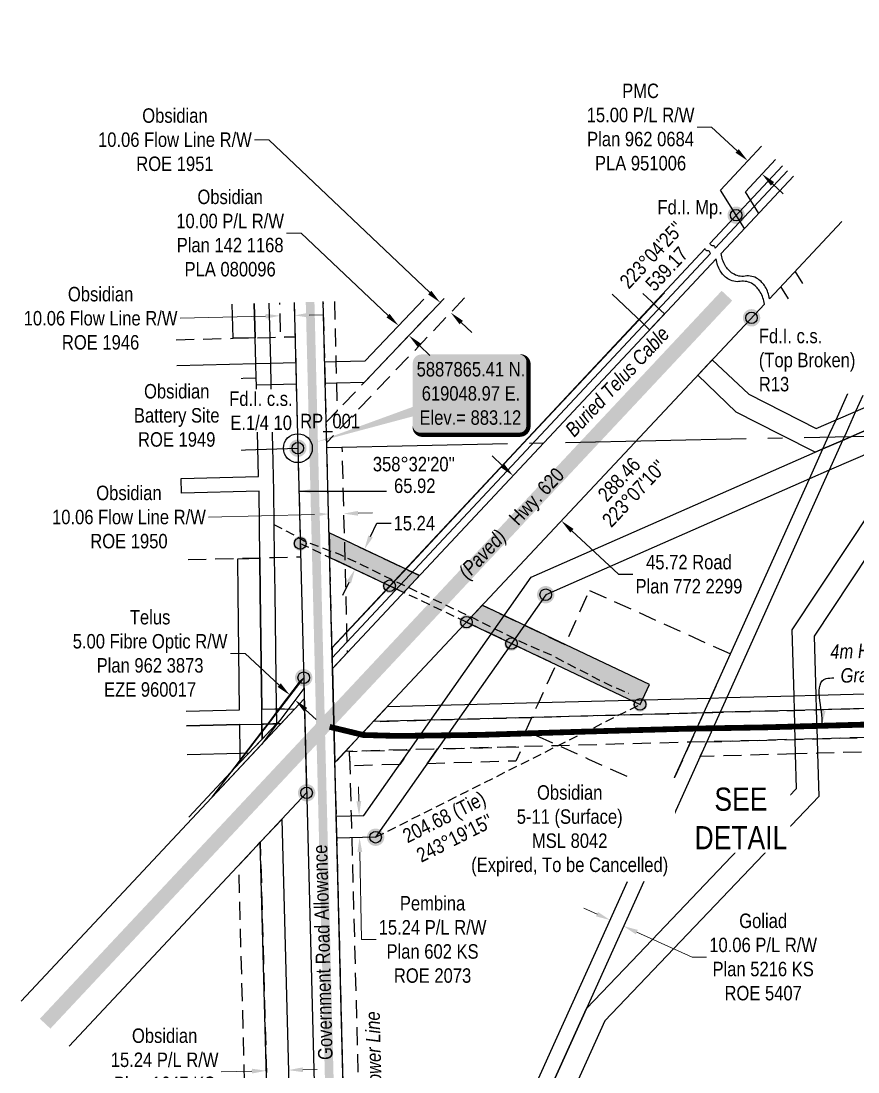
# Model space of a CAD drawing. Extents: x 616550 to 620498, y 5886906 to 5889910.
# Drawn here: x 618858 to 619436, y 5887434 to 5888161 of the extents above; entities that cross this region are included whole.
import ezdxf
from ezdxf.enums import TextEntityAlignment as Align

# ---------------------------------------------------------------- set-up
doc = ezdxf.new("R2010")
doc.units = 0
doc.header["$LTSCALE"] = 5
doc.header["$PDMODE"] = 34
doc.header["$PDSIZE"] = 0.03
for name, pattern in [('foc-ACCESSROAD', [3.75, 2.5, -1.25]), ('foc-FLOWLINE', [3.75, 2.5, -1.25]), ('foc-QUARTERLINE', [33, 25, -3, 2, -3]), ('foc-TIELINE', [1.875, 1.25, -0.625]), ('UG_PIPE', [1.875, 1.25, -0.625])]:
    doc.linetypes.add(name, pattern=pattern)
doc.layers.get('Defpoints').update_dxf_attribs({"color": 9})
for name, color, linetype in [('35', 37, 'Continuous'), ('AS-PIPE-UG', 44, 'UG_PIPE'), ('AS-POWER', 104, 'foc-POWER'), ('AS-POWER-T', 104, 'Continuous'), ('AS-ROADS', 254, 'Continuous'), ('AS-TELUS', 224, 'foc-TEL'), ('C-AR', 13, 'foc-ACCESSROAD'), ('C-FLOWLINE', 13, 'foc-FLOWLINE'), ('C-RW', 13, 'Continuous'), ('C-WS', 13, 'foc-ACCESSROAD'), ('DETAIL-T', 7, 'Continuous'), ('F-EZE', 190, 'foc-FLOWLINE'), ('F-RW', 190, 'Continuous'), ('L-BD', 7, 'Continuous'), ('L-MON', 1, 'Continuous'), ('L-ROAD-T', 7, 'Continuous'), ('L-SEC', 7, 'Continuous'), ('L-SECQ', 8, 'foc-QUARTERLINE'), ('L-TIE', 7, 'foc-TIELINE'), ('L-TITLEDB', 4, 'Continuous'), ('L-TITLEDB-T', 4, 'Continuous'), ('P-PROPOSED', 10, 'Continuous'), ('P-PROPOSED-H', 21, 'Continuous'), ('P-TXT', 4, 'Continuous')]:
    doc.layers.add(name, color=color, linetype=linetype)
for name, color, linetype, lineweight in [('C-FLOWLINE-T', 13, 'Continuous', 9), ('C-RW-T', 13, 'Continuous', 9), ('C-WS-T', 13, 'Continuous', 9), ('F-RW-T', 190, 'Continuous', 9), ('T-TEXT', 48, 'Continuous', 18)]:
    doc.layers.add(name, color=color, linetype=linetype, lineweight=lineweight)
doc.styles.add('80', font='ARIALN.TTF', dxfattribs={"height": 10})
doc.styles.add('80CG', font='ARIALN.TTF', dxfattribs={"height": 10})
doc.styles.add('80L', font='ARIALN.TTF', dxfattribs={"height": 10})
doc.styles.add('80LS', font='ARIALNI.TTF', dxfattribs={"height": 10})
doc.styles.add('foc-LtypeFont', font='ARIALN.TTF', dxfattribs={"height": 7.35})
doc.linetypes.add('foc-POWER', pattern='A,6,-1,["P",foc-LtypeFont,S=0.2,R=0,X=-0.625,Y=-0.75],-1.24,4', length=12.24)
doc.linetypes.add('foc-TEL', pattern='A,2,-1,["T",foc-LtypeFont,S=0.2,R=0,X=-0.425,Y=-0.75],-1.24,8', length=12.24)
doc.linetypes.add('foc-TEL-NOLINE', pattern='A,0,-2,["T",foc-LtypeFont,S=0.2,R=0,X=-0.425,Y=-0.75],-10.24', length=12.24)
doc.dimstyles.new('Compass 5 000', dxfattribs={"dimscale": 5, "dimtxt": 9, "dimasz": 2, "dimexe": 0.2, "dimexo": 0.0625, "dimgap": 0.5, "dimtad": 0, "dimtih": 1, "dimtoh": 1, "dimzin": 0, "dimdsep": 46, "dimtxsty": '80CG', "dimcen": 0.1, "dimse1": 1, "dimse2": 1, "dimclrd": 256, "dimclrt": 256, "dimaunit": 1, "dimadec": 4, "dimazin": 0, "dimtfac": 0.06, "dimtofl": 0, "dimtmove": 0, "dimatfit": 1, "dimfxl": 0.2, "dimtolj": 1, "dimtzin": 0, "dimlwd": -1, "dimarcsym": 0})

# ---------------------------------------------------------------- blocks, each defined once
blk = doc.blocks.new('*D428')
at = {"layer": 'C-RW-T', "transparency": 16777216}
for p, q in [((619051.24, 5888014.13), (619041.24, 5888014.13)), ((619111.33, 5887957.07), (619051.24, 5888014.13)), ((619133.06, 5887936.44), (619140.31, 5887929.55))]:
    blk.add_line(p, q, dxfattribs=at)
for points in [[(619112.47, 5887958.28), (619110.18, 5887955.86), (619118.58, 5887950.19)], [(619134.21, 5887937.65), (619131.91, 5887935.23), (619125.81, 5887943.33)]]:
    blk.add_solid(points, dxfattribs=at)
at = {"layer": 'Defpoints', "color": 0, "transparency": 16777216}
for p in [(619154.63, 5887988.16), (619161.86, 5887981.3), (619118.58, 5887950.19)]:
    blk.add_point(p, dxfattribs=at)
at = {"layer": 'C-RW-T', "transparency": 16777216, "insert": (619002.15, 5888014.13), "char_height": 10, "attachment_point": 5, "style": '80CG'}
blk.add_mtext('\\A1;Obsidian\\P10.00 P/L R/W\\PPlan 142 1168\\PPLA 080096', dxfattribs=at)
blk = doc.blocks.new('*D429')
at = {"layer": 'C-FLOWLINE-T', "transparency": 16777216}
for p, q in [((619028.98, 5888078.69), (619018.98, 5888078.69)), ((619140.17, 5887972.99), (619028.98, 5888078.69)), ((619161.94, 5887952.3), (619169.19, 5887945.41))]:
    blk.add_line(p, q, dxfattribs=at)
for points in [[(619141.32, 5887974.2), (619139.02, 5887971.79), (619147.42, 5887966.1)], [(619163.09, 5887953.51), (619160.79, 5887951.09), (619154.69, 5887959.19)]]:
    blk.add_solid(points, dxfattribs=at)
at = {"layer": 'Defpoints', "color": 0, "transparency": 16777216}
for p in [(619174.93, 5887995.05), (619182.21, 5887988.14), (619147.42, 5887966.1)]:
    blk.add_point(p, dxfattribs=at)
at = {"layer": 'C-FLOWLINE-T', "transparency": 16777216, "insert": (618963.98, 5888078.69), "char_height": 10, "attachment_point": 5, "style": '80CG', "bg_fill": 3, "box_fill_scale": 1.1, "bg_fill_color": 256, "bg_fill_true_color": 13158600, "bg_fill_transparency": 0}
blk.add_mtext('\\A1;Obsidian\\P10.06 Flow Line R/W\\PROE 1951', dxfattribs=at)
blk = doc.blocks.new('*D430')
at = {"layer": 'C-FLOWLINE-T', "transparency": 16777216}
for p, q in [((619026.71, 5887956.7), (618967.58, 5887955.2)), ((619056.69, 5887957.46), (619066.69, 5887957.71))]:
    blk.add_line(p, q, dxfattribs=at)
for points in [[(619026.66, 5887958.36), (619026.75, 5887955.03), (619036.7, 5887956.95)], [(619056.65, 5887959.12), (619056.73, 5887955.79), (619046.69, 5887957.2)]]:
    blk.add_solid(points, dxfattribs=at)
at = {"layer": 'Defpoints', "color": 0, "transparency": 16777216}
for p in [(619035.56, 5888001.9), (619045.55, 5888002.15), (619036.7, 5887956.95)]:
    blk.add_point(p, dxfattribs=at)
at = {"layer": 'C-FLOWLINE-T', "transparency": 16777216, "insert": (618912.58, 5887955.2), "char_height": 10, "attachment_point": 5, "style": '80CG'}
blk.add_mtext('\\A1;Obsidian\\P10.06 Flow Line R/W\\PROE 1946', dxfattribs=at)
blk = doc.blocks.new('*D431')
at = {"layer": 'Defpoints', "color": 0, "transparency": 16777216}
for p in [(619271.98, 5887554.61), (619281.26, 5887550.43), (619264.95, 5887539.04)]:
    blk.add_point(p, dxfattribs=at)
at = {"layer": 'F-RW-T', "transparency": 16777216}
for p, q in [((619255.84, 5887543.15), (619246.72, 5887547.26)), ((619283.35, 5887530.74), (619321.61, 5887513.47)), ((619321.61, 5887513.47), (619331.61, 5887513.47))]:
    blk.add_line(p, q, dxfattribs=at)
for points in [[(619256.52, 5887544.67), (619255.15, 5887541.63), (619264.95, 5887539.04)], [(619284.03, 5887532.26), (619282.66, 5887529.22), (619274.23, 5887534.85)]]:
    blk.add_solid(points, dxfattribs=at)
at = {"layer": 'F-RW-T', "transparency": 16777216, "insert": (619370.7, 5887513.47), "char_height": 10, "attachment_point": 5, "style": '80CG'}
blk.add_mtext('\\A1;Goliad\\P10.06 P/L R/W\\PPlan 5216 KS\\PROE 5407', dxfattribs=at)
blk = doc.blocks.new('*D436')
at = {"layer": 'C-RW-T', "transparency": 16777216}
for p, q in [((619017.21, 5887434.61), (618995.96, 5887434.04)), ((619052.44, 5887435.55), (619062.43, 5887435.82))]:
    blk.add_line(p, q, dxfattribs=at)
for points in [[(619017.16, 5887436.27), (619017.25, 5887432.94), (619027.2, 5887434.88)], [(619052.39, 5887437.22), (619052.48, 5887433.89), (619042.44, 5887435.29)]]:
    blk.add_solid(points, dxfattribs=at)
at = {"layer": 'Defpoints', "color": 0, "transparency": 16777216}
for p in [(619042.44, 5887435.29), (619029.53, 5887347.89), (619044.77, 5887348.29)]:
    blk.add_point(p, dxfattribs=at)
at = {"layer": 'C-RW-T', "transparency": 16777216, "insert": (618956.87, 5887434.04), "char_height": 10, "attachment_point": 5, "style": '80CG'}
blk.add_mtext('\\A1;Obsidian\\P15.24 P/L R/W\\PPlan 1647 KS\\PROE 3126', dxfattribs=at)
blk = doc.blocks.new('*D445')
at = {"layer": 'Defpoints', "color": 0, "transparency": 16777216}
for p in [(619120.38, 5887777.38), (619124.03, 5887773.99), (619043.39, 5887694.71)]:
    blk.add_point(p, dxfattribs=at)
at = {"layer": 'F-RW-T', "transparency": 16777216}
for p, q in [((619012.5, 5887723.47), (619002.5, 5887723.47)), ((619036.07, 5887701.52), (619012.5, 5887723.47)), ((619054.35, 5887684.5), (619061.67, 5887677.68))]:
    blk.add_line(p, q, dxfattribs=at)
for points in [[(619037.21, 5887702.74), (619034.94, 5887700.3), (619043.39, 5887694.71)], [(619055.49, 5887685.72), (619053.22, 5887683.28), (619047.04, 5887691.31)]]:
    blk.add_solid(points, dxfattribs=at)
at = {"layer": 'F-RW-T', "transparency": 16777216, "insert": (618946.8, 5887723.47), "char_height": 10, "attachment_point": 5, "style": '80CG'}
blk.add_mtext('\\A1;Telus\\P5.00 Fibre Optic R/W\\PPlan 962 3873\\PEZE 960017', dxfattribs=at)
blk = doc.blocks.new('*D449')
at = {"layer": 'C-FLOWLINE-T', "transparency": 16777216}
for p, q in [((619060.45, 5887819.6), (618987.19, 5887817.74)), ((619090.62, 5887820.37), (619100.62, 5887820.62))]:
    blk.add_line(p, q, dxfattribs=at)
for points in [[(619060.4, 5887821.27), (619060.49, 5887817.94), (619070.44, 5887819.86)], [(619090.58, 5887822.04), (619090.67, 5887818.7), (619080.63, 5887820.12)]]:
    blk.add_solid(points, dxfattribs=at)
at = {"layer": 'Defpoints', "color": 0, "transparency": 16777216}
for p in [(619070.29, 5887825.67), (619080.48, 5887825.92), (619070.44, 5887819.86)]:
    blk.add_point(p, dxfattribs=at)
at = {"layer": 'C-FLOWLINE-T', "transparency": 16777216, "insert": (618932.19, 5887817.74), "char_height": 10, "attachment_point": 5, "style": '80CG'}
blk.add_mtext('\\A1;Obsidian\\P10.06 Flow Line R/W\\PROE 1950', dxfattribs=at)
blk = doc.blocks.new('fdia')
at = {"color": 255, "const_width": 1}
blk.add_lwpolyline([(-0.5, 0, 1), (0.5, 0, 1)], format="xyb", close=True, dxfattribs=at)
blk = doc.blocks.new('Fdiaa')
blk.add_blockref('fdia', (0, 0))
blk = doc.blocks.new('fdib')
at = {"color": 1, "const_width": 1.6}
blk.add_lwpolyline([(-0.4, 0, 1), (0.4, 0, 1)], format="xyb", close=True, dxfattribs=at)
at = {"color": 1}
blk.add_circle((0, 0), 0.8, dxfattribs=at)
blk = doc.blocks.new('Fdibb')
blk.add_blockref('fdib', (0, 0))
blk = doc.blocks.new('fdicc')
for name in ['Fdibb', 'Fdiaa']:
    blk.add_blockref(name, (0, 0))
blk = doc.blocks.new('FDI')
blk.add_blockref('fdicc', (0, 0))
blk = doc.blocks.new('PLIA')
at = {"color": 255, "const_width": 1}
blk.add_lwpolyline([(-0.5, 0, 1), (0.5, 0, 1)], format="xyb", close=True, dxfattribs=at)
blk = doc.blocks.new('PLIAA')
blk.add_blockref('PLIA', (0, 0))
blk = doc.blocks.new('PLIB')
at = {"color": 1}
blk.add_circle((0, 0), 0.8, dxfattribs=at)
blk = doc.blocks.new('PLIBB')
blk.add_blockref('PLIB', (0, 0))
blk = doc.blocks.new('PLICC')
for name in ['PLIAA', 'PLIBB']:
    blk.add_blockref(name, (0, 0))
blk = doc.blocks.new('PLI')
blk.add_blockref('PLICC', (0, 0))
blk = doc.blocks.new('*D450')
at = {"layer": 'Defpoints', "color": 0, "transparency": 16777216}
for p in [(619086.26, 5887611.2), (619086.56, 5887595.96), (619091.63, 5887596.06)]:
    blk.add_point(p, dxfattribs=at)
at = {"layer": 'F-RW-T', "transparency": 16777216}
for p, q in [((619091.13, 5887621.29), (619090.94, 5887631.29)), ((619091.83, 5887586.06), (619093.03, 5887525.63)), ((619093.03, 5887525.63), (619103.03, 5887525.63))]:
    blk.add_line(p, q, dxfattribs=at)
for points in [[(619092.8, 5887621.33), (619089.47, 5887621.26), (619091.33, 5887611.3)], [(619093.5, 5887586.09), (619090.17, 5887586.03), (619091.63, 5887596.06)]]:
    blk.add_solid(points, dxfattribs=at)
at = {"layer": 'F-RW-T', "transparency": 16777216, "insert": (619142.11, 5887525.63), "char_height": 10, "attachment_point": 5, "style": '80CG'}
blk.add_mtext('\\A1;Pembina\\P15.24 P/L R/W\\PPlan 602 KS\\PROE 2073', dxfattribs=at)
blk = doc.blocks.new('*D451')
at = {"layer": 'Defpoints', "color": 0, "transparency": 16777216}
for p in [(619223.65, 5887873.97), (619257.01, 5887842.73), (619231.19, 5887815.15)]:
    blk.add_point(p, dxfattribs=at)
at = {"layer": 'L-TITLEDB-T', "transparency": 16777216}
for p, q in [((619190.53, 5887853.23), (619183.23, 5887860.06)), ((619238.49, 5887808.32), (619270.65, 5887778.21)), ((619270.65, 5887778.21), (619280.65, 5887778.21))]:
    blk.add_line(p, q, dxfattribs=at)
for points in [[(619191.67, 5887854.44), (619189.39, 5887852.01), (619197.83, 5887846.39)], [(619239.63, 5887809.53), (619237.35, 5887807.1), (619231.19, 5887815.15)]]:
    blk.add_solid(points, dxfattribs=at)
at = {"layer": 'L-TITLEDB-T', "transparency": 16777216, "insert": (619319.39, 5887778.21), "char_height": 10, "attachment_point": 5, "style": '80CG'}
blk.add_mtext('\\A1;45.72 Road\\PPlan 772 2299', dxfattribs=at)
blk = doc.blocks.new('*D452')
at = {"layer": 'Defpoints', "color": 0, "transparency": 16777216}
for p in [(619095, 5887795.38), (619096.09, 5887794.86), (619089.57, 5887781.09)]:
    blk.add_point(p, dxfattribs=at)
at = {"layer": 'P-TXT', "transparency": 16777216}
for p, q in [((619099.28, 5887804.41), (619103.56, 5887813.45)), ((619103.56, 5887813.45), (619113.56, 5887813.45)), ((619084.19, 5887772.57), (619079.91, 5887763.54))]:
    blk.add_line(p, q, dxfattribs=at)
for points in [[(619097.77, 5887805.13), (619100.79, 5887803.7), (619095, 5887795.38)], [(619082.69, 5887773.29), (619085.7, 5887771.86), (619088.47, 5887781.61)]]:
    blk.add_solid(points, dxfattribs=at)
at = {"layer": 'P-TXT', "transparency": 16777216, "insert": (619129.5, 5887813.45), "char_height": 10, "attachment_point": 5, "style": '80CG'}
blk.add_mtext('\\A1;15.24', dxfattribs=at)
blk = doc.blocks.new('*D465')
at = {"layer": 'Defpoints', "color": 0, "transparency": 16777216}
for p in [(619359.24, 5888063.3), (619360.04, 5888064.16), (619369.07, 5888054.16)]:
    blk.add_point(p, dxfattribs=at)
at = {"layer": 'F-RW-T', "transparency": 16777216}
for p, q in [((619335.01, 5888087.45), (619325.01, 5888087.45)), ((619352.72, 5888070.97), (619335.01, 5888087.45)), ((619377.19, 5888048.2), (619384.51, 5888041.39))]:
    blk.add_line(p, q, dxfattribs=at)
for points in [[(619353.85, 5888072.19), (619351.58, 5888069.75), (619360.04, 5888064.16)], [(619378.32, 5888049.42), (619376.05, 5888046.98), (619369.86, 5888055.01)]]:
    blk.add_solid(points, dxfattribs=at)
at = {"layer": 'F-RW-T', "transparency": 16777216, "insert": (619285.93, 5888087.45), "char_height": 10, "attachment_point": 5, "style": '80CG'}
blk.add_mtext('\\A1;PMC\\P15.00 P/L R/W\\PPlan 962 0684\\PPLA 951006', dxfattribs=at)
blk = doc.blocks.new('*U480')
h = blk.add_hatch(color=254)
edge = h.paths.add_edge_path()
edge.add_line((-34, -28.5), (34, -28.5))
edge.add_arc((34, -22.5), 6, 270, 360)
edge.add_line((40, -22.5), (40, 21))
edge.add_arc((34, 21), 6, 0, 90)
edge.add_line((34, 27), (-34, 27))
edge.add_arc((-34, 21), 6, 90, 180)
edge.add_line((-40, 21), (-40, -22.5))
edge.add_arc((-34, -22.5), 6, 180, 270)
at = {"color": 1, "flags": 128}
blk.add_lwpolyline([(-34, -28.5, 3, 3, 0), (34, -28.5, 3, 3, 0.414214), (40, -22.5, 3, 3, 0), (40, 21, 3, 0, 0.414214), (34, 27, 0, 0, 0), (-34, 27, 0, 0, 0.414214), (-40, 21, 0, 0, 0), (-40, -22.5, 0, 3, 0.414214)], format="xyseb", close=True, dxfattribs=at)
blk.add_lwpolyline([(-107.3, -33.84, 0, 10, 0), (0, 0, 5, 5, 0)], format="xyseb", dxfattribs=at)
at = {"color": 1, "style": '80'}
blk.add_attdef('ENTER_TEXT_001', (-35.99, -5), '', height=10, dxfattribs=at)

msp = doc.modelspace()

# ---------------------------------------------------------------- hatches: boundary and pattern name
at = {"layer": 'P-PROPOSED-H'}
h = msp.add_hatch(color=256, dxfattribs=at)
h.dxf.hatch_style = 1
h.paths.add_polyline_path([(619122.203, 5887765.628), (619133.137, 5887777.305), (619070.58, 5887806.949), (619071.016, 5887789.884)])
h = msp.add_hatch(color=256, dxfattribs=at)
h.dxf.hatch_style = 1
h.paths.add_polyline_path([(619285.577, 5887688.21), (619292.101, 5887701.977), (619176.506, 5887756.754), (619165.572, 5887745.077), (619196.693, 5887730.329)])

# ---------------------------------------------------------------- linework, layer by layer
at = {"layer": 'AS-PIPE-UG', "flags": 128}
msp.add_lwpolyline([(619032.32, 5887812.681), (619041.462, 5887807.899), (619044.874, 5887806.206), (619046.616, 5887805.186), (619053.272, 5887801.301), (619077.842, 5887792.041), (619092.823, 5887785.021), (619113.424, 5887774.718), (619126.203, 5887768.75), (619161.205, 5887752.253), (619170.574, 5887747.861), (619181.859, 5887742.09), (619194.601, 5887735.819), (619209.457, 5887728.635), (619224.067, 5887722.456), (619236.282, 5887716.062), (619257.542, 5887705.023), (619267.426, 5887700.307), (619277.877, 5887695.919)], dxfattribs=at)
at = {"layer": 'AS-POWER', "flags": 128}
msp.add_lwpolyline([(619092.134, 5886962.324), (619089.595, 5887061.814), (619069.076, 5887865.905), (619066.576, 5887966.73)], dxfattribs=at)
at = {"layer": 'AS-ROADS', "flags": 128}
for points, const_width in [([(618874.25, 5887467.404), (619070.071, 5887676.523), (619089.656, 5887697.439), (619345.679, 5887970.848)], 9.996), ([(619082.226, 5886962.066), (619057.447, 5887966.493)], 5.998), ([(619070.925, 5887672.671), (619094.303, 5887667.047), (619118.164, 5887666.399), (619174.48, 5887667.109), (619217.281, 5887668.455), (619247.8, 5887669.399), (619270.33, 5887670.063), (619317.356, 5887671.382), (619372.334, 5887672.345), (619431.254, 5887673.973), (619499.861, 5887675.863), (619528.411, 5887676.383), (619560.239, 5887677.374), (619630.928, 5887679.893), (619650.745, 5887680.782), (619665.44, 5887676.135), (619679.968, 5887674.101), (619685.326, 5887679.156), (619681.992, 5887686.363), (619674.297, 5887687.961), (619651.407, 5887681.716)], 3.999)]:
    msp.add_lwpolyline(points, dxfattribs=dict(at, const_width=const_width))
at = {"layer": 'AS-TELUS', "linetype": 'foc-TEL-NOLINE', "flags": 128}
for points in [[(619072.099, 5887726.655), (619121.466, 5887779.395), (619204.789, 5887868.666), (619284.984, 5887954.196), (619302.442, 5887972.848)], [(619003.313, 5887641.804), (619052.671, 5887705.899)], [(618973.644, 5887610.2), (619009.165, 5887648.174)]]:
    msp.add_lwpolyline(points, dxfattribs=at)
at = {"layer": 'C-AR', "flags": 128}
msp.add_lwpolyline([(619133.137, 5887777.305), (619122.203, 5887765.628), (619071.016, 5887789.884), (619070.58, 5887806.949), (619133.137, 5887777.305)], close=True, dxfattribs=at)
at = {"layer": 'C-FLOWLINE', "flags": 128}
for points in [[(619083.043, 5887723.809), (619072.976, 5887713.059), (619069.076, 5887865.905), (619079.473, 5887866.125), (619081.159, 5887798.904), (619081.584, 5887781.965), (619082.678, 5887738.33), (619082.857, 5887731.216), (619083.043, 5887723.809)], [(619033.523, 5887198.663), (619018.28, 5887198.263), (619008.155, 5887576.971), (619023.003, 5887592.827), (619033.523, 5887198.663)]]:
    msp.add_lwpolyline(points, close=True, dxfattribs=at)
at = {"layer": 'C-RW', "flags": 128}
for points in [[(619685.003, 5887982.772), (619630.616, 5887959.269), (619627.38, 5887957.87), (619568.018, 5887932.22), (619438.77, 5887876.364), (619437.155, 5887875.683), (619425.52, 5887870.665), (619411.993, 5887864.865), (619406.669, 5887862.565), (619383.478, 5887874.398), (619382.435, 5887874.931), (619352.084, 5887890.418), (619325.428, 5887915.788), (619335.47, 5887926.513), (619360.792, 5887902.802), (619407.321, 5887879.058), (619421.157, 5887885.117), (619434.585, 5887890.792), (619516.148, 5887926.173), (619574.436, 5887951.352), (619609.064, 5887966.312), (619624.667, 5887973.052), (619644.749, 5887981.728)], [(619150.07, 5887968.896), (619094.867, 5887910.824), (619075.728, 5887910.327), (619067.979, 5887910.129), (619067.608, 5887925.125), (619075.347, 5887925.323), (619095.459, 5887925.837), (619135.995, 5887968.531)], [(619287.555, 5887972.462), (619293.428, 5887966.875), (619297.048, 5887963.438), (619302.581, 5887958.256), (619292.231, 5887947.203), (619286.785, 5887952.473), (619283.161, 5887955.906), (619266.318, 5887971.911)], [(619018.87, 5887965.493), (619019.471, 5887941.771), (619004.227, 5887941.387), (619003.627, 5887965.097)], [(618965.299, 5887922.517), (619019.977, 5887923.915), (619029.976, 5887924.167), (619047.502, 5887924.58), (619047.874, 5887909.595), (619030.356, 5887909.178), (619020.302, 5887908.928), (619020.176, 5887913.91), (618965.566, 5887912.518)], [(618971.683, 5887683.598), (619008.727, 5887684.485), (619007.738, 5887764.903), (619007.442, 5887788.951), (619022.688, 5887789.325), (619022.983, 5887765.268), (619023.971, 5887684.85), (619033.132, 5887685.069), (619033.942, 5887685.089), (619039.654, 5887685.226), (619046.718, 5887685.017), (619037.218, 5887674.872), (619031.738, 5887674.767), (619025.329, 5887674.624), (619024.097, 5887674.596), (619024.116, 5887673.001), (619024.215, 5887664.885), (619024.22, 5887664.219), (619009.165, 5887648.174), (619009.104, 5887653.389), (619009.093, 5887654.298), (619008.854, 5887674.257), (618971.954, 5887673.436)], [(618971.954, 5887673.436), (619008.854, 5887674.257), (619024.097, 5887674.596), (619025.329, 5887674.624), (619031.738, 5887674.767), (619034.148, 5887674.82), (619015.063, 5887654.453), (619009.814, 5887654.316), (619009.093, 5887654.298), (618972.489, 5887653.422)]]:
    msp.add_lwpolyline(points, dxfattribs=at)
for points in [[(619138.364, 5887677.324), (619101.199, 5887676.333), (619110.87, 5887686.661), (619145.578, 5887687.587), (619164.536, 5887688.093), (619215.494, 5887689.453), (619334.247, 5887692.624), (619345.484, 5887692.924), (619392.056, 5887694.169), (619407.123, 5887694.571), (619621.795, 5887700.314), (619622.064, 5887690.252), (619407.418, 5887684.509), (619392.332, 5887684.106), (619340.893, 5887682.732), (619329.648, 5887682.432), (619210.816, 5887679.258), (619157.324, 5887677.83), (619138.364, 5887677.324)], [(619052.295, 5887067.692), (619052.472, 5887061.096), (619049.636, 5887061.062), (619037.206, 5887060.912), (619034.329, 5887168.551), (619034.061, 5887178.551), (619033.523, 5887198.663), (619023.003, 5887592.827), (619037.799, 5887608.628), (619048.775, 5887199.054), (619049.313, 5887178.94), (619052.295, 5887067.692)]]:
    msp.add_lwpolyline(points, close=True, dxfattribs=at)
at = {"layer": 'C-WS', "flags": 128}
for points in [[(619164.237, 5887969.263), (619068.992, 5887869.266), (619068.645, 5887883.279), (619076.212, 5887891.191), (619094.867, 5887910.824), (619150.07, 5887968.896)], [(619046.456, 5887966.206), (619047.059, 5887942.457), (619037.067, 5887942.203), (619036.465, 5887965.946)], [(618964.82, 5887940.426), (619004.227, 5887941.387), (619019.471, 5887941.771), (619029.524, 5887942.018), (619034.732, 5887942.145), (619047.059, 5887942.45), (619047.501, 5887924.609), (619047.873, 5887909.612), (619048.907, 5887866.204), (619049.161, 5887857.893), (619050.893, 5887790.02), (619032.714, 5887789.571), (619022.688, 5887789.325), (619007.442, 5887788.951), (618972.181, 5887788.085), (618968.893, 5887788.005)]]:
    msp.add_lwpolyline(points, dxfattribs=at)
for points in [[(619250.693, 5887767.064), (619348.034, 5887723.182), (619334.247, 5887692.624), (619329.648, 5887682.432), (619320.454, 5887662.053), (619304.136, 5887625.887), (619250.285, 5887650.162), (619229.162, 5887659.623), (619206.557, 5887669.875), (619210.816, 5887679.258), (619215.494, 5887689.453), (619227.544, 5887715.71), (619165.572, 5887745.077), (619176.506, 5887756.754), (619233.817, 5887729.596), (619250.693, 5887767.064)], [(619747.763, 5887747.154), (619751.16, 5887620.024), (619624.031, 5887616.628), (619622.869, 5887660.125), (619622.601, 5887670.128), (619408.006, 5887664.392), (619392.884, 5887663.988), (619331.706, 5887662.355), (619320.454, 5887662.053), (619229.162, 5887659.623), (619201.56, 5887658.891), (619142.907, 5887657.317), (619123.945, 5887656.808), (619082.238, 5887655.689), (619082.228, 5887656.073), (619101.199, 5887676.333), (619138.364, 5887677.324), (619157.324, 5887677.83), (619210.816, 5887679.258), (619329.648, 5887682.432), (619340.893, 5887682.732), (619392.332, 5887684.106), (619407.418, 5887684.509), (619622.064, 5887690.252), (619621.795, 5887700.314), (619620.634, 5887743.757), (619747.763, 5887747.154)], [(619096.519, 5887210.374), (619096.787, 5887200.312), (619114.646, 5887200.801), (619125.902, 5887201.109), (619142.247, 5887201.555), (619142.603, 5887201.565), (619224.4, 5887203.802), (619224.125, 5887213.864), (619220.931, 5887330.886), (619348.059, 5887334.355), (619351.211, 5887217.91), (619351.529, 5887207.229), (619352.078, 5887187.108), (619133.377, 5887181.137), (619116.676, 5887180.682), (619105.427, 5887180.375), (619086.583, 5887179.861), (619086.068, 5887200.019), (619075.617, 5887611.65), (619074.637, 5887647.967), (619084.54, 5887658.542), (619084.614, 5887655.754), (619084.882, 5887645.752), (619085.787, 5887611.854), (619086.194, 5887596.621), (619096.519, 5887210.374)]]:
    msp.add_lwpolyline(points, close=True, dxfattribs=at)
at = {"layer": 'F-EZE', "flags": 128}
msp.add_lwpolyline([(619074.292, 5887966.93), (619075.347, 5887925.323), (619075.728, 5887910.327), (619076.213, 5887891.191), (619068.645, 5887883.279), (619067.979, 5887910.129), (619067.608, 5887925.125), (619066.576, 5887966.73)], dxfattribs=at)
for points in [[(619393.158, 5887653.986), (619327.139, 5887652.223), (619331.706, 5887662.355), (619392.884, 5887663.988), (619408.006, 5887664.392), (619622.601, 5887670.128), (619622.869, 5887660.125), (619408.299, 5887654.39), (619393.158, 5887653.986)], [(619119.433, 5887646.67), (619084.882, 5887645.752), (619084.614, 5887655.753), (619126.59, 5887656.877), (619119.433, 5887646.67)], [(619138.378, 5887647.154), (619145.552, 5887657.386), (619204.201, 5887658.955), (619199.712, 5887649.009), (619138.378, 5887647.154)]]:
    msp.add_lwpolyline(points, close=True, dxfattribs=at)
at = {"layer": 'F-RW'}
msp.add_line((619333.952, 5888007.156), (619383.981, 5888060.666), dxfattribs=at)
at = {"layer": 'F-RW', "flags": 128}
for points in [[(619357.833, 5888017.26), (619341.177, 5888043.89), (619369.452, 5888074.271)], [(619367.711, 5888027.809), (619358.401, 5888042.696), (619379.251, 5888065.096)], [(619398.054, 5887979.287), (619392.782, 5887987.717)], [(619388.178, 5887968.741), (619382.906, 5887977.17)]]:
    msp.add_lwpolyline(points, dxfattribs=at)
at = {"layer": 'F-RW'}
for points in [[(619337.603, 5888003.742), (619387.63, 5888057.25)], [(619725.834, 5887983.831), (619722.207, 5887982.265), (619701.696, 5887973.406), (619479.951, 5887877.411), (619479.39, 5887877.397), (619416.351, 5887850.153), (619402.659, 5887844.256), (619220.346, 5887764.066), (619102.754, 5887596.342), (619075.972, 5887595.659), (619075.583, 5887610.888), (619094.688, 5887611.376), (619210.316, 5887776.297), (619406.669, 5887862.565), (619411.993, 5887864.865), (619425.52, 5887870.665), (619437.155, 5887875.683), (619438.77, 5887876.364), (619568.018, 5887932.22), (619627.38, 5887957.87), (619630.616, 5887959.269), (619685.003, 5887982.772)], [(619128.131, 5887211.238), (619248.602, 5887477.975), (619279.808, 5887510.606), (619362.641, 5887597.436), (619393.812, 5887630.145), (619393.158, 5887653.986), (619392.884, 5887663.988), (619392.332, 5887684.106), (619392.056, 5887694.169), (619390.807, 5887739.737), (619446.196, 5887823.411), (619554.387, 5887879.306), (619554.821, 5887879.317), (619690.284, 5887949.518), (619701.696, 5887973.406), (619706.307, 5887983.324)], [(619722.905, 5887983.755), (619722.207, 5887982.265), (619701.727, 5887938.512), (619589.202, 5887880.192), (619588.784, 5887880.182), (619456.618, 5887811.939), (619405.928, 5887735.39), (619407.123, 5887694.571), (619407.418, 5887684.509), (619408.006, 5887664.392), (619408.299, 5887654.389), (619409.174, 5887624.519), (619261.229, 5887469.462), (619144.831, 5887211.695)], [(619028.923, 5887965.753), (619029.524, 5887942.018), (619029.976, 5887924.167), (619030.356, 5887909.178), (619031.449, 5887866.042), (619032.175, 5887835.753), (619032.714, 5887789.571), (619032.995, 5887765.509), (619033.921, 5887686.127), (619033.942, 5887685.089), (619034.108, 5887677.879), (619034.148, 5887674.82), (619024.22, 5887664.219), (619024.215, 5887664.885), (619024.116, 5887673.001), (619024.097, 5887674.596), (619023.971, 5887684.85), (619022.983, 5887765.268), (619022.688, 5887789.325), (619022.118, 5887835.706), (618968.55, 5887834.361), (618968.308, 5887844.402), (619021.876, 5887845.746), (619021.395, 5887865.8), (619020.302, 5887908.928), (619020.176, 5887913.91), (619019.977, 5887923.915), (619019.471, 5887941.771), (619018.87, 5887965.493)], [(619286.72, 5887587.286), (619304.136, 5887625.887), (619320.454, 5887662.053), (619329.648, 5887682.432), (619334.247, 5887692.624), (619348.034, 5887723.182), (619402.659, 5887844.256), (619411.993, 5887864.865), (619416.892, 5887875.808), (619421.157, 5887885.117), (619429.309, 5887903.198)], [(619439.564, 5887901.815), (619434.585, 5887890.792), (619428.007, 5887876.09), (619425.52, 5887870.665), (619416.351, 5887850.153), (619345.484, 5887692.924), (619340.893, 5887682.732), (619331.706, 5887662.355), (619327.139, 5887652.223), (619297.871, 5887587.286)], [(619288.109, 5887565.628), (619248.602, 5887477.975), (619128.131, 5887211.238), (619123.526, 5887201.044), (619114.3, 5887180.617), (619109.722, 5887170.483), (619095.097, 5887138.102), (619088.047, 5887122.494), (619087.453, 5887145.754), (619094.675, 5887161.752), (619098.474, 5887170.177), (619103.051, 5887180.31), (619112.27, 5887200.736), (619116.871, 5887210.931), (619227.234, 5887455.44), (619254.794, 5887516.525), (619276.949, 5887565.628)]]:
    msp.add_lwpolyline(points, dxfattribs=at)
for points in [[(619337.603, 5888003.742, 0.0981962), (619337.291, 5888004.648, 0.1150249), (619336.727, 5888005.245, 0.1891018), (619335.778, 5888005.449, -0.1891018), (619334.828, 5888005.653, -0.1150249), (619334.264, 5888006.25, -0.0981962), (619333.952, 5888007.156)], [(619334.188, 5888000.089, 0.0981962), (619333.876, 5888000.995, 0.1150249), (619333.312, 5888001.592, 0.1891018), (619332.363, 5888001.796, -0.1891018), (619331.413, 5888002, -0.1150249), (619330.849, 5888002.597, -0.0981962), (619330.537, 5888003.503)]]:
    msp.add_lwpolyline(points, format="xyb", dxfattribs=at)
msp.add_lwpolyline([(619023.77, 5887660.459), (618989.707, 5887624.164), (619011.459, 5887652.612), (619012.168, 5887653.539), (619026.46, 5887672.232), (619027.672, 5887673.855), (619035.469, 5887684.305), (619036.258, 5887685.362), (619050.834, 5887704.468), (619053.016, 5887706.669), (619053.211, 5887699.165), (619041.992, 5887684.465), (619036.45, 5887677.115), (619034.081, 5887674.001), (619026.563, 5887664.115), (619023.77, 5887660.459)], close=True, dxfattribs=at)
at = {"layer": 'L-SEC'}
for p, q in [((619046.47, 5887966.207), (619048.969, 5887865.407)), ((619069.076, 5887865.905), (619066.576, 5887966.73)), ((619048.969, 5887865.407), (619069.489, 5887061.301)), ((619089.595, 5887061.814), (619069.076, 5887865.905))]:
    msp.add_line(p, q, dxfattribs=at)
at = {"layer": 'L-SECQ'}
for p, q in [((619069.076, 5887865.905), (619838.945, 5887882.142)), ((618969.191, 5887862.959), (619048.969, 5887865.407))]:
    msp.add_line(p, q, dxfattribs=at)
at = {"layer": 'L-TIE'}
for p, q in [((619050.639, 5887799.54), (619071.016, 5887789.884)), ((619165.572, 5887745.077), (619122.203, 5887765.628))]:
    msp.add_line(p, q, dxfattribs=at)
at = {"layer": 'L-TITLEDB', "flags": 128}
for points in [[(619391.706, 5888053.433), (619341.638, 5887999.965)], [(619375.001, 5887968.728), (619425.066, 5888022.194)], [(618857.569, 5887483.024), (619053.391, 5887692.143), (619055.052, 5887627.052), (618890.93, 5887451.785)]]:
    msp.add_lwpolyline(points, dxfattribs=at)
for points in [[(619374.998, 5887968.731, 0.0981962), (619372.15, 5887977.017, 0.1150249), (619367.002, 5887982.48, 0.1891018), (619358.318, 5887984.351, -0.1891018), (619349.634, 5887986.221, -0.1150249), (619344.485, 5887991.684, -0.0981962), (619341.637, 5887999.97)], [(619371.583, 5887965.078, 0.0981962), (619368.735, 5887973.365, 0.1150249), (619363.587, 5887978.827, 0.1891018), (619354.903, 5887980.698, -0.1891018), (619346.219, 5887982.568, -0.1150249), (619341.07, 5887988.031, -0.0981962), (619338.222, 5887996.318)]]:
    msp.add_lwpolyline(points, format="xyb", dxfattribs=at)
at = {"layer": 'P-PROPOSED', "flags": 128}
for points in [[(619122.203, 5887765.628), (619133.137, 5887777.305), (619070.58, 5887806.949), (619071.016, 5887789.884)], [(619285.577, 5887688.21), (619292.101, 5887701.977), (619176.506, 5887756.754), (619165.572, 5887745.077), (619196.693, 5887730.329)]]:
    msp.add_lwpolyline(points, close=True, dxfattribs=at)

# ---------------------------------------------------------------- block references
at = {"layer": 'DETAIL-T'}
ref = msp.add_blockref('*U480', (619168.401, 5887903.219), dxfattribs=dict(at, xscale=0.99964253, yscale=0.99964253, zscale=0.99964253))
ref.add_attrib('ENTER_TEXT_001', '5887865.41 N.', (619131.096, 5887914.987), dxfattribs={"layer": '0', "color": 1, "height": 9.99643, "style": '80'})
ref.add_attrib('ENTER_TEXT_002', '619048.97 E.', (619134.618, 5887898.286), dxfattribs={"layer": '0', "color": 1, "height": 9.99643, "style": '80'})
ref.add_attrib('ENTER_TEXT_003', 'Elev.= 883.12', (619133.07, 5887881.584), dxfattribs={"layer": '0', "color": 1, "height": 9.99643, "style": '80'})
at = {"layer": 'L-MON', "xscale": 4.99821265, "yscale": 4.99821265, "zscale": 4.99821265}
for name, p in [('FDI', (619352.047, 5888026.51)), ('FDI', (619048.969, 5887865.407)), ('PLI', (619050.639, 5887799.54)), ('PLI', (619112.455, 5887770.248)), ('FDI', (619220.346, 5887764.066)), ('PLI', (619165.584, 5887745.088)), ('PLI', (619196.702, 5887730.342)), ('FDI', (619053.016, 5887706.669)), ('PLI', (619285.577, 5887688.21)), ('FDI', (619055.052, 5887627.052)), ('FDI', (619102.754, 5887596.342))]:
    msp.add_blockref(name, p, dxfattribs=at)

# ---------------------------------------------------------------- texts
at = {"layer": '35', "color": 3, "style": '80'}
msp.add_attdef('RP_001', (619050.589, 5887879.17), 'RP', height=9.9964, dxfattribs=at)
at = {"layer": 'AS-POWER-T', "insert": (619098.537, 5887359.675), "char_height": 9.99223, "attachment_point": 1, "rotation": 91.461944, "style": '80L'}
msp.add_mtext_dynamic_manual_height_columns('\\pi0.34668;{\\fArial Narrow|b0|i1|c0|p34;Fortis O/H  Power Line}', width=115.63809, gutter_width=49.979, heights=[0], dxfattribs=at)
at = {"layer": 'AS-TELUS', "insert": (619269.799, 5887911.371), "char_height": 9.99643, "width": 97.2003, "attachment_point": 5, "rotation": 46.92239, "style": '80CG'}
msp.add_mtext('\\A1;{\\fArial Narrow|b0|i1|c0|p34;Buried Telus Cable}', dxfattribs=at)
at = {"layer": 'L-BD', "style": '80L'}
for s, height, rotation, p in [("223°04'25''", 9.99643, 46.9259, (619293.588, 5887999.132)), ('539.17', 9.9964, 46.9259, (619303.993, 5887989.404)), ('288.46', 9.9964, 46.8809, (619271.052, 5887843.827)), ("223°07'10''", 9.99643, 46.8809, (619281.45, 5887834.09))]:
    msp.add_text(s, height=height, rotation=rotation, dxfattribs=at).set_placement(p, align=Align.MIDDLE)
for s, height, p in [("358°32'20''", 9.99643, (619129.203, 5887854.395)), ('65.92', 9.9964, (619129.814, 5887839.413))]:
    msp.add_text(s, height=height, dxfattribs=at).set_placement(p, align=Align.MIDDLE)
at = {"layer": 'L-ROAD-T', "style": '80L'}
msp.add_text('Government Road Allowance', height=9.99643, rotation=91.461815, dxfattribs=at).set_placement((619066.147, 5887516.77), align=Align.MIDDLE_CENTER)
at = {"layer": 'L-TITLEDB-T', "insert": (619215.08, 5887831.047), "char_height": 10, "attachment_point": 5, "rotation": 46.850709, "style": '80CG'}
msp.add_mtext('\\A1;Hwy. 620', dxfattribs=at)
at = {"layer": 'T-TEXT', "style": '80LS'}
msp.add_text('(Paved)', height=9.9964, rotation=46.880889, dxfattribs=at).set_placement((619176.396, 5887792.135), align=Align.MIDDLE_CENTER)
at = {"layer": 'T-TEXT', "insert": (619455.762, 5887730.681), "char_height": 9.99643, "width": 77.46657, "attachment_point": 2, "rotation": 1.528834, "style": '80LS'}
msp.add_mtext('4m High Grade\\PGravel Road', dxfattribs=at)

# ---------------------------------------------------------------- dimensions: what is measured, and where the dimension line sits
at = {"layer": 'C-FLOWLINE-T'}
dim = msp.add_linear_dim(base=(619070.442, 5887819.858), p1=(619080.48, 5887825.924), p2=(619070.295, 5887825.666), angle=181.454794, text='Obsidian\\P10.06 Flow Line R/W\\PROE 1950', dimstyle='Compass 5 000', dxfattribs=at)
dim.commit()
dim.dimension.update_dxf_attribs({"geometry": '*D449', "text_midpoint": (618932.187, 5887817.743), "dimtype": 161})
at = {"layer": 'C-RW-T'}
dim = msp.add_linear_dim(base=(619042.442, 5887435.285), p1=(619029.534, 5887347.886), p2=(619044.774, 5887348.294), angle=1.535426, text='Obsidian\\P15.24 P/L R/W\\PPlan 1647 KS\\PROE 3126', dimstyle='Compass 5 000', dxfattribs=at)
dim.commit()
dim.dimension.update_dxf_attribs({"geometry": '*D436', "text_midpoint": (618956.873, 5887434.039), "dimtype": 161})
at = {"layer": 'F-RW-T', "color": 5}
dim = msp.add_linear_dim(base=(619360.039, 5888064.157), p1=(619369.069, 5888054.157), p2=(619359.243, 5888063.301), angle=137.056399, text='PMC\\P15.00 P/L R/W\\PPlan 962 0684\\PPLA 951006', dimstyle='Compass 5 000', dxfattribs=at)
dim.commit()
dim.dimension.update_dxf_attribs({"geometry": '*D465', "text_midpoint": (619285.927, 5888087.448), "dimtype": 161})
at = {"layer": 'F-RW-T'}
for base, p1, p2, angle, text, picture, middle in [((619043.39, 5887694.709), (619124.031, 5887773.988), (619120.385, 5887777.383), 137.03755, 'Telus\\P5.00 Fibre Optic R/W\\PPlan 962 3873\\PEZE 960017', '*D445', (618946.799, 5887723.475)), ((619264.952, 5887539.039), (619281.258, 5887550.427), (619271.979, 5887554.613), 155.716123, 'Goliad\\P10.06 P/L R/W\\PPlan 5216 KS\\PROE 5407', '*D431', (619370.699, 5887513.475))]:
    dim = msp.add_linear_dim(base=base, p1=p1, p2=p2, angle=angle, text=text, dimstyle='Compass 5 000', dxfattribs=at)
    dim.commit()
    dim.dimension.update_dxf_attribs({"geometry": picture, "text_midpoint": middle, "dimtype": 161})
at = {"layer": 'L-TITLEDB-T'}
dim = msp.add_linear_dim(base=(619231.191, 5887815.153), p1=(619223.654, 5887873.969), p2=(619257.014, 5887842.729), angle=316.880889, text='45.72 Road\\PPlan 772 2299', dimstyle='Compass 5 000', dxfattribs=at)
dim.commit()
dim.dimension.update_dxf_attribs({"geometry": '*D451', "text_midpoint": (619319.394, 5887778.208), "dimtype": 161})
at = {"layer": 'P-TXT'}
dim = msp.add_linear_dim(base=(619094.998, 5887795.378), p1=(619089.569, 5887781.092), p2=(619096.093, 5887794.859), angle=64.645144, text='15.24', dimstyle='Compass 5 000', dxfattribs=at)
dim.commit()
dim.dimension.update_dxf_attribs({"geometry": '*D452', "text_midpoint": (619129.5, 5887813.452), "dimtype": 161})

# ---------------------------------------------------------------- leaders
at = {"layer": 'L-BD', "path_type": 1}
msp.add_leader([(619049.729, 5887835.63), (619110.224, 5887835.63)], dimstyle='Compass 5 000', override={"dimgap": 0.5, "dimtad": 0}, dxfattribs=at)
at = {"layer": 'T-TEXT', "path_type": 1}
msp.add_leader([(619411.386, 5887673.997), (619414.256, 5887706.093), (619419.68, 5887706.578)], dimstyle='Compass 5 000', override={"dimgap": 0.5, "dimtad": 0}, dxfattribs=at)

# ---------------------------------------------------------------- next in the draw order: texts
at = {"layer": 'C-WS-T', "insert": (619236.941, 5887600.786), "char_height": 10, "width": 135.66617, "attachment_point": 5, "style": '80CG', "bg_fill": 2}
msp.add_mtext('\\A1;Obsidian\\P5-11 (Surface)\\PMSL 8042\\P(Expired, To be Cancelled)', dxfattribs=at)
at = {"layer": 'DETAIL-T', "color": 3, "insert": (619355.316, 5887609.352), "char_height": 15.9876, "width": 63.58677, "attachment_point": 5, "style": '80CG', "bg_fill": 3, "box_fill_scale": 1.15, "bg_fill_color": 256, "bg_fill_true_color": 256, "bg_fill_transparency": 0}
msp.add_mtext('SEE\\PDETAIL', dxfattribs=at)
at = {"layer": 'L-MON', "insert": (619296.551, 5888037.077), "char_height": 9.98825, "attachment_point": 1, "style": '80L', "bg_fill": 3, "box_fill_scale": 1.15, "bg_fill_color": 256, "bg_fill_true_color": 256, "bg_fill_transparency": 0}
msp.add_mtext_dynamic_manual_height_columns('\\pi1.0764;Fd.I. Mp.', width=44.29295, gutter_width=50, heights=[0], dxfattribs=at)

# ---------------------------------------------------------------- next in the draw order: dimensions: what is measured, and where the dimension line sits
at = {"layer": 'C-FLOWLINE-T'}
dim = msp.add_linear_dim(base=(619147.416, 5887966.104), p1=(619182.212, 5887988.135), p2=(619174.935, 5887995.053), angle=136.450636, text='Obsidian\\P10.06 Flow Line R/W\\PROE 1951', dimstyle='Compass 5 000', override={"dimtfill": 1}, dxfattribs=at)
dim.commit()
dim.dimension.update_dxf_attribs({"geometry": '*D429', "text_midpoint": (618963.981, 5888078.689), "dimtype": 161})

# ---------------------------------------------------------------- next in the draw order: linework, layer by layer
at = {"layer": 'F-RW'}
msp.add_lwpolyline([(619330.537, 5888003.503), (619072.605, 5887727.621), (619072.786, 5887720.497), (619334.188, 5888000.089)], dxfattribs=at)
at = {"layer": 'L-TIE'}
msp.add_line((619102.754, 5887596.342), (619285.577, 5887688.21), dxfattribs=at)
at = {"layer": 'L-TITLEDB', "flags": 128}
msp.add_lwpolyline([(619338.222, 5887996.318), (619072.976, 5887713.059), (619074.637, 5887647.967), (619371.583, 5887965.078)], dxfattribs=at)

# ---------------------------------------------------------------- next in the draw order: texts
at = {"layer": 'L-BD', "style": '80L'}
for s, p in [('204.68 (Tie)', (619150.683, 5887609.239)), ("243°19'15''", (619157.416, 5887595.841))]:
    msp.add_text(s, height=9.99643, rotation=26.6794, dxfattribs=at).set_placement(p, align=Align.MIDDLE)

# ---------------------------------------------------------------- next in the draw order: dimensions: what is measured, and where the dimension line sits
at = {"layer": 'C-FLOWLINE-T'}
dim = msp.add_linear_dim(base=(619036.702, 5887956.95), p1=(619045.553, 5888002.152), p2=(619035.561, 5888001.898), angle=181.453926, text='Obsidian\\P10.06 Flow Line R/W\\PROE 1946', dimstyle='Compass 5 000', dxfattribs=at)
dim.commit()
dim.dimension.update_dxf_attribs({"geometry": '*D430', "text_midpoint": (618912.579, 5887955.195), "dimtype": 161})
at = {"layer": 'C-RW-T', "color": 5}
dim = msp.add_linear_dim(base=(619118.579, 5887950.187), p1=(619161.858, 5887981.297), p2=(619154.631, 5887988.159), angle=136.484851, text='Obsidian\\P10.00 P/L R/W\\PPlan 142 1168\\PPLA 080096', dimstyle='Compass 5 000', dxfattribs=at)
dim.commit()
dim.dimension.update_dxf_attribs({"geometry": '*D428', "text_midpoint": (619002.152, 5888014.125), "dimtype": 161})
at = {"layer": 'F-RW-T'}
dim = msp.add_linear_dim(base=(619091.634, 5887596.058), p1=(619086.259, 5887611.195), p2=(619086.561, 5887595.958), angle=271.134489, text='Pembina\\P15.24 P/L R/W\\PPlan 602 KS\\PROE 2073', dimstyle='Compass 5 000', dxfattribs=at)
dim.commit()
dim.dimension.update_dxf_attribs({"geometry": '*D450', "text_midpoint": (619142.115, 5887525.633), "dimtype": 161})

# ---------------------------------------------------------------- next in the draw order: texts
at = {"layer": 'C-WS-T', "insert": (618965.234, 5887888.038), "char_height": 10, "width": 78.99495, "attachment_point": 5, "style": '80CG', "bg_fill": 2}
msp.add_mtext('\\A1;Obsidian\\PBattery Site\\PROE 1949', dxfattribs=at)
at = {"layer": 'L-MON', "insert": (619367.714, 5887947.999), "char_height": 9.98825, "attachment_point": 1, "style": '80L', "bg_fill": 3, "box_fill_scale": 1.15, "bg_fill_color": 256, "bg_fill_true_color": 256, "bg_fill_transparency": 0}
msp.add_mtext_dynamic_manual_height_columns('Fd.I. c.s.\\P(Top Broken)\\PR13', width=66.19863, gutter_width=50, heights=[0], dxfattribs=at)

# ---------------------------------------------------------------- next in the draw order: block references
at = {"layer": 'L-MON', "xscale": 4.99821265, "yscale": 4.99821265, "zscale": 4.99821265}
msp.add_blockref('FDI', (619362.669, 5887955.559), dxfattribs=at)

# ---------------------------------------------------------------- next in the draw order: texts
at = {"layer": 'L-MON', "insert": (619000.408, 5887904.618), "char_height": 9.98825, "attachment_point": 1, "style": '80L', "bg_fill": 3, "box_fill_scale": 1.15, "bg_fill_color": 256, "bg_fill_true_color": 256, "bg_fill_transparency": 0}
msp.add_mtext_dynamic_manual_height_columns('\\pi1.0759;Fd.I. c.s.\\P\\pi1.8663;E.1/4 10', width=43.02523, gutter_width=50, heights=[0], dxfattribs=at)

# ---------------------------------------------------------------- next in the draw order: linework, layer by layer
at = {"layer": '35', "color": 3}
msp.add_circle((619048.969, 5887865.407), 9.996, dxfattribs=at)

doc.saveas('drawing.dxf')
